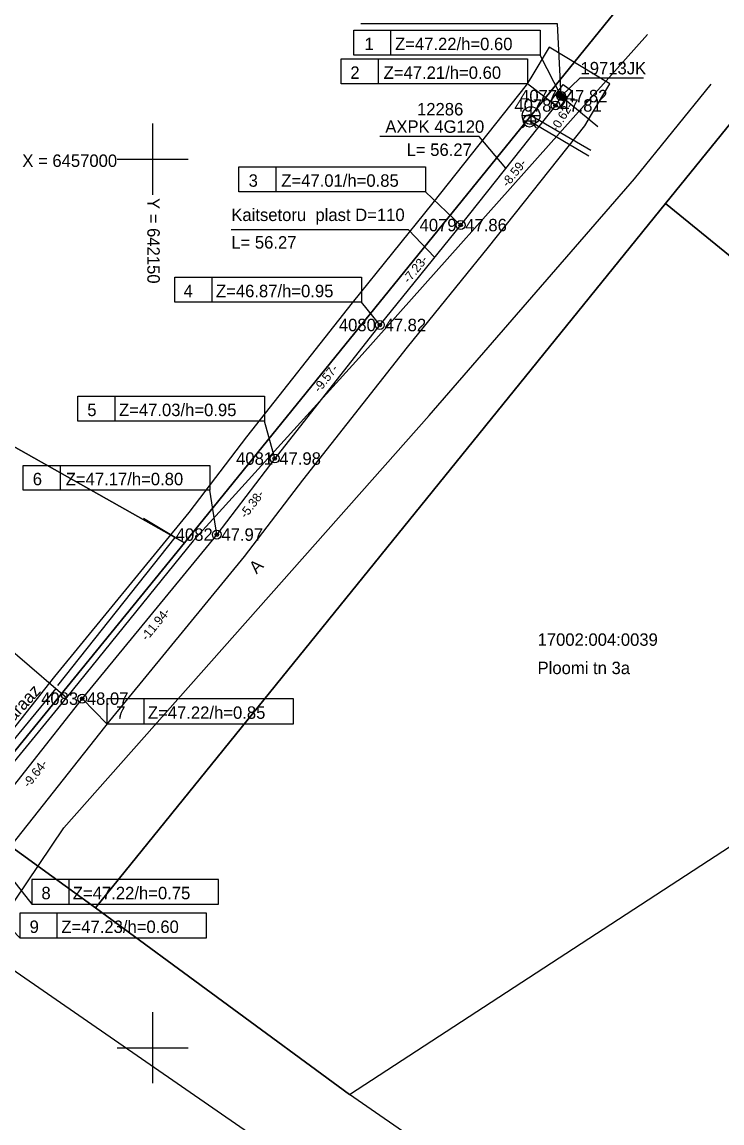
# Model space of a CAD drawing. Extents: x 642083 to 642337, y 6456886 to 6457116.
# Drawn here: x 642142.6 to 642182, y 6456945.8 to 6457007.7 of the extents above; entities that cross this region are included whole.
import ezdxf

# ---------------------------------------------------------------- set-up
doc = ezdxf.new("R2010")
doc.units = 0
for name, color, linetype in [('ABIJOONIS', 7, 'Continuous'), ('AED', 7, 'Continuous'), ('HOONE', 7, 'Continuous'), ('JOONSIDE', 7, 'Continuous'), ('KKAEV', 7, 'Continuous'), ('KOORDPUNKT', 7, 'Continuous'), ('KTRASS', 7, 'Continuous'), ('MOOTKORG', 7, 'Continuous'), ('MOOTMPUNKT', 7, 'Continuous'), ('MOOTNR', 7, 'Continuous'), ('MOOTPIIR', 7, 'Continuous'), ('MPKAABEL', 7, 'Continuous'), ('PIIR', 7, 'Continuous'), ('POST', 7, 'Continuous'), ('TEE', 7, 'Continuous'), ('VKAEV', 7, 'Continuous'), ('VORK', 7, 'Continuous'), ('VTRASS', 7, 'Continuous')]:
    doc.layers.add(name, color=color, linetype=linetype)

msp = doc.modelspace()

# ---------------------------------------------------------------- linework, layer by layer
at = {"layer": 'ABIJOONIS'}
for points in [[(642172.986, 6457003.552), (642171.811, 6457005.855), (642161.311, 6457005.855), (642161.311, 6457007.255), (642171.811, 6457007.255), (642171.811, 6457005.855)], [(642163.411, 6457005.855), (642163.411, 6457007.255)], [(642172.667, 6457003.023), (642171.099, 6457004.241), (642160.599, 6457004.241), (642160.599, 6457005.641), (642171.099, 6457005.641), (642171.099, 6457004.241)], [(642162.699, 6457004.241), (642162.699, 6457005.641)], [(642167.329, 6456996.292), (642165.357, 6456998.168), (642154.857, 6456998.168), (642154.857, 6456999.568), (642165.357, 6456999.568), (642165.357, 6456998.168)], [(642156.957, 6456998.168), (642156.957, 6456999.568)], [(642162.786, 6456990.669), (642161.751, 6456991.952), (642151.251, 6456991.952), (642151.251, 6456993.352), (642161.751, 6456993.352), (642161.751, 6456991.952)], [(642153.351, 6456991.952), (642153.351, 6456993.352)], [(642156.866, 6456983.154), (642156.295, 6456985.262), (642145.795, 6456985.262), (642145.795, 6456986.662), (642156.295, 6456986.662), (642156.295, 6456985.262)], [(642147.895, 6456985.262), (642147.895, 6456986.662)], [(642153.608, 6456978.875), (642153.21, 6456981.371), (642142.71, 6456981.371), (642142.71, 6456982.771), (642153.21, 6456982.771), (642153.21, 6456981.371)], [(642144.81, 6456981.371), (642144.81, 6456982.771)], [(642146.035, 6456969.643), (642147.421, 6456968.227), (642157.921, 6456968.227), (642157.921, 6456969.627), (642147.421, 6456969.627), (642147.421, 6456968.227)], [(642149.521, 6456968.227), (642149.521, 6456969.627)], [(642140.056, 6456962.077), (642143.198, 6456958.073), (642153.698, 6456958.073), (642153.698, 6456959.473), (642143.198, 6456959.473), (642143.198, 6456958.073)], [(642138.388, 6456960.497), (642142.534, 6456956.175), (642153.034, 6456956.175), (642153.034, 6456957.575), (642142.534, 6456957.575), (642142.534, 6456956.175)], [(642145.298, 6456958.073), (642145.298, 6456959.473)], [(642144.634, 6456956.175), (642144.634, 6456957.575)]]:
    msp.add_lwpolyline(points, dxfattribs=at)
at = {"layer": 'AED'}
for p, q in [((642151.27, 6456978.71), (642149.479, 6456979.774)), ((642144.66, 6456970.39), (642151.27, 6456978.71))]:
    msp.add_line(p, q, dxfattribs=at)
at = {"layer": 'HOONE'}
msp.add_lwpolyline([(642141.59, 6456972.77), (642144.55, 6456970.22), (642141.61, 6456966.63), (642138.58, 6456969.25)], dxfattribs=at)
at = {"layer": 'KKAEV'}
for p, q in [((642171.295, 6457001.954), (642171.295, 6457002.954)), ((642170.795, 6457002.454), (642171.795, 6457002.454))]:
    msp.add_line(p, q, dxfattribs=at)
msp.add_circle((642171.295, 6457002.454), 0.5, dxfattribs=at)
at = {"layer": 'KOORDPUNKT'}
for centre, radius in [((642172.986, 6457003.552), 0.25), ((642172.667, 6457003.023), 0.25), ((642172.986, 6457003.552), 0.025), ((642172.986, 6457003.552), 0.0221), ((642172.986, 6457003.552), 0.0191), ((642172.986, 6457003.552), 0.0161), ((642172.986, 6457003.552), 0.0132), ((642172.986, 6457003.552), 0.0102), ((642172.986, 6457003.552), 0.00726), ((642172.986, 6457003.552), 0.0043), ((642172.667, 6457003.023), 0.025), ((642172.667, 6457003.023), 0.0221), ((642172.667, 6457003.023), 0.0191), ((642172.667, 6457003.023), 0.0161), ((642172.667, 6457003.023), 0.0132), ((642172.667, 6457003.023), 0.0102), ((642172.667, 6457003.023), 0.00726), ((642172.667, 6457003.023), 0.0043), ((642167.329, 6456996.292), 0.25), ((642167.329, 6456996.292), 0.025), ((642167.329, 6456996.292), 0.0221), ((642167.329, 6456996.292), 0.0191), ((642167.329, 6456996.292), 0.0161), ((642167.329, 6456996.292), 0.0132), ((642167.329, 6456996.292), 0.0102), ((642167.329, 6456996.292), 0.00726), ((642167.329, 6456996.292), 0.0043), ((642162.786, 6456990.669), 0.25), ((642162.786, 6456990.669), 0.025), ((642162.786, 6456990.669), 0.0221), ((642162.786, 6456990.669), 0.0191), ((642162.786, 6456990.669), 0.0161), ((642162.786, 6456990.669), 0.0132), ((642162.786, 6456990.669), 0.0102), ((642162.786, 6456990.669), 0.00726), ((642162.786, 6456990.669), 0.0043), ((642156.866, 6456983.154), 0.25), ((642156.866, 6456983.154), 0.025), ((642156.866, 6456983.154), 0.0221), ((642156.866, 6456983.154), 0.0191), ((642156.866, 6456983.154), 0.0161), ((642156.866, 6456983.154), 0.0132), ((642156.866, 6456983.154), 0.0102), ((642156.866, 6456983.154), 0.00726), ((642156.866, 6456983.154), 0.0043), ((642153.608, 6456978.875), 0.25), ((642153.608, 6456978.875), 0.025), ((642153.608, 6456978.875), 0.0221), ((642153.608, 6456978.875), 0.0191), ((642153.608, 6456978.875), 0.0161), ((642153.608, 6456978.875), 0.0132), ((642153.608, 6456978.875), 0.0102), ((642153.608, 6456978.875), 0.00726), ((642153.608, 6456978.875), 0.0043), ((642146.035, 6456969.643), 0.25), ((642146.035, 6456969.643), 0.025), ((642146.035, 6456969.643), 0.0221), ((642146.035, 6456969.643), 0.0191), ((642146.035, 6456969.643), 0.0161), ((642146.035, 6456969.643), 0.0132), ((642146.035, 6456969.643), 0.0102), ((642146.035, 6456969.643), 0.00726), ((642146.035, 6456969.643), 0.0043)]:
    msp.add_circle(centre, radius, dxfattribs=at)
at = {"layer": 'KTRASS'}
msp.add_line((642171.295, 6457002.454), (642174.648, 6457000.514), dxfattribs=at)
at = {"layer": 'MOOTMPUNKT'}
for centre in [(642172.986, 6457003.552), (642172.667, 6457003.023), (642167.329, 6456996.292), (642162.786, 6456990.669), (642156.866, 6456983.154), (642153.608, 6456978.875), (642146.035, 6456969.643)]:
    msp.add_circle(centre, 0.1, dxfattribs=at)
at = {"layer": 'MOOTPIIR'}
msp.add_lwpolyline([(642172.306, 6457006.297), (642171.273, 6457004.585), (642171.02, 6457004.165), (642165.768, 6456997.542), (642161.223, 6456991.916), (642155.285, 6456984.379), (642152.039, 6456980.115), (642144.477, 6456970.897), (642138.576, 6456963.43), (642138.013, 6456962.896), (642136.561, 6456961.521), (642134.81, 6456959.998), (642136.612, 6456959.131), (642138.763, 6456958.098), (642141.536, 6456960.724), (642147.593, 6456968.389), (642155.177, 6456977.635), (642158.447, 6456981.929), (642164.349, 6456989.422), (642168.89, 6456995.042), (642174.314, 6457001.881), (642174.699, 6457002.519), (642175.731, 6457004.232)], close=True, dxfattribs=at)
at = {"layer": 'MPKAABEL'}
msp.add_line((642172.986, 6457003.552), (642175.043, 6457001.833), dxfattribs=at)
for points in [[(642172.986, 6457003.552), (642172.778, 6457007.618), (642161.714, 6457007.618)], [(642172.986, 6457003.552), (642172.667, 6457003.023), (642167.329, 6456996.292), (642162.786, 6456990.669), (642156.866, 6456983.154), (642153.608, 6456978.875), (642146.035, 6456969.643), (642140.056, 6456962.077), (642138.388, 6456960.497), (642137.479, 6456960.934)], [(642172.986, 6457003.552), (642172.667, 6457003.023), (642167.329, 6456996.292), (642162.786, 6456990.669), (642156.866, 6456983.154), (642153.608, 6456978.875), (642146.035, 6456969.643), (642140.056, 6456962.077), (642138.388, 6456960.497), (642137.479, 6456960.934)], [(642169.872, 6456999.499), (642168.374, 6457001.276), (642162.775, 6457001.276)], [(642165.868, 6456994.483), (642164.398, 6456996.019), (642154.424, 6456996.019)]]:
    msp.add_lwpolyline(points, dxfattribs=at)
at = {"layer": 'PIIR'}
msp.add_lwpolyline([(642246.24, 6457046.19), (642223.14, 6457043.03), (642209.84, 6457039.18), (642197.38, 6457032.28), (642187.53, 6457022.52), (642180.87, 6457014.28), (642151.8, 6456978.41), (642139.4, 6456963.22), (642146.78, 6456957.87), (642178.85, 6456997.5), (642194.2, 6457016.46), (642202.88, 6457024.86), (642213.4, 6457030.8), (642225.03, 6457034), (642273.01, 6457041.07)], dxfattribs=at)
for points in [[(642178.85, 6456997.5), (642196.77, 6456982.92), (642206.26, 6456990.65), (642230.55, 6457008.67), (642233.05, 6457010.49), (642213.4, 6457030.8), (642202.88, 6457024.86), (642194.2, 6457016.46)], [(642180.87, 6457014.28), (642148.9, 6457029.39), (642135.38, 6457000.88), (642141.35, 6456998.24), (642135.54, 6456987.57), (642151.8, 6456978.41)], [(642146.78, 6456957.87), (642161.08, 6456947.36), (642197.66, 6456971.2), (642204.25, 6456972.17), (642196.77, 6456982.92), (642178.85, 6456997.5)], [(642139.4, 6456963.22), (642151.8, 6456978.41), (642135.54, 6456987.57), (642116.91, 6456995.83), (642111.01, 6456979.12), (642121.97, 6456975.06)], [(642082.97, 6456887.33), (642090.43, 6456886.5), (642125.64, 6456936.21), (642138.39, 6456954.63), (642140.54, 6456955.49), (642164.46, 6456938.96), (642179.99, 6456928.07), (642181.28, 6456929.76), (642183.05, 6456932.15), (642161.08, 6456947.36), (642146.78, 6456957.87), (642139.4, 6456963.22), (642128.51, 6456955.6), (642127.74, 6456954.47), (642114.69, 6456934.65), (642104.53, 6456917.97), (642090.93, 6456899.53)]]:
    msp.add_lwpolyline(points, close=True, dxfattribs=at)
at = {"layer": 'POST'}
for p, q in [((642172.832, 6457003.497), (642172.789, 6457003.788)), ((642172.844, 6457003.489), (642172.798, 6457003.799)), ((642172.855, 6457003.48), (642172.806, 6457003.81)), ((642172.866, 6457003.472), (642172.814, 6457003.822)), ((642172.878, 6457003.463), (642172.823, 6457003.833)), ((642172.889, 6457003.455), (642172.833, 6457003.835)), ((642172.901, 6457003.446), (642172.844, 6457003.826)), ((642172.912, 6457003.438), (642172.855, 6457003.818)), ((642172.923, 6457003.43), (642172.867, 6457003.809)), ((642172.935, 6457003.421), (642172.878, 6457003.801)), ((642172.946, 6457003.413), (642172.89, 6457003.792)), ((642172.957, 6457003.404), (642172.901, 6457003.784)), ((642172.673, 6457003.615), (642172.671, 6457003.629)), ((642172.685, 6457003.606), (642172.68, 6457003.64)), ((642172.696, 6457003.598), (642172.688, 6457003.651)), ((642172.707, 6457003.59), (642172.697, 6457003.663)), ((642172.719, 6457003.581), (642172.705, 6457003.674)), ((642172.73, 6457003.573), (642172.713, 6457003.685)), ((642172.741, 6457003.564), (642172.722, 6457003.697)), ((642172.753, 6457003.556), (642172.73, 6457003.708)), ((642172.764, 6457003.547), (642172.739, 6457003.719)), ((642172.776, 6457003.539), (642172.747, 6457003.731)), ((642172.787, 6457003.531), (642172.755, 6457003.742)), ((642172.798, 6457003.522), (642172.764, 6457003.754)), ((642172.81, 6457003.514), (642172.772, 6457003.765)), ((642172.821, 6457003.505), (642172.781, 6457003.776)), ((642172.969, 6457003.396), (642172.912, 6457003.776)), ((642172.98, 6457003.387), (642172.924, 6457003.767)), ((642172.991, 6457003.379), (642172.935, 6457003.759)), ((642173.003, 6457003.371), (642172.946, 6457003.75)), ((642173.014, 6457003.362), (642172.958, 6457003.742)), ((642173.025, 6457003.354), (642172.969, 6457003.734)), ((642173.037, 6457003.345), (642172.98, 6457003.725)), ((642173.048, 6457003.337), (642172.992, 6457003.717)), ((642173.06, 6457003.329), (642173.003, 6457003.708)), ((642173.071, 6457003.32), (642173.014, 6457003.7)), ((642173.082, 6457003.312), (642173.026, 6457003.691)), ((642173.094, 6457003.303), (642173.037, 6457003.683)), ((642173.105, 6457003.295), (642173.049, 6457003.675)), ((642173.116, 6457003.286), (642173.06, 6457003.666)), ((642173.128, 6457003.278), (642173.071, 6457003.658)), ((642173.139, 6457003.27), (642173.083, 6457003.649)), ((642173.149, 6457003.271), (642173.094, 6457003.641)), ((642173.157, 6457003.282), (642173.105, 6457003.632)), ((642173.166, 6457003.293), (642173.117, 6457003.624)), ((642173.174, 6457003.305), (642173.128, 6457003.616)), ((642173.183, 6457003.316), (642173.139, 6457003.607)), ((642173.191, 6457003.328), (642173.151, 6457003.599)), ((642173.2, 6457003.339), (642173.162, 6457003.59)), ((642173.208, 6457003.35), (642173.174, 6457003.582)), ((642173.216, 6457003.362), (642173.185, 6457003.574)), ((642173.225, 6457003.373), (642173.196, 6457003.565)), ((642173.233, 6457003.384), (642173.208, 6457003.557)), ((642173.242, 6457003.396), (642173.219, 6457003.548)), ((642173.25, 6457003.407), (642173.23, 6457003.54)), ((642173.259, 6457003.418), (642173.242, 6457003.531)), ((642173.267, 6457003.43), (642173.253, 6457003.523)), ((642173.275, 6457003.441), (642173.264, 6457003.515)), ((642173.284, 6457003.453), (642173.276, 6457003.506)), ((642173.292, 6457003.464), (642173.287, 6457003.498)), ((642173.301, 6457003.475), (642173.299, 6457003.489))]:
    msp.add_line(p, q, dxfattribs=at)
msp.add_lwpolyline([(642172.986, 6457003.552), (642174.058, 6457004.58), (642177.616, 6457004.58)], dxfattribs=at)
for points in [[(642172.391, 6457003.25), (642173.102, 6457004.21), (642173.581, 6457003.854), (642172.87, 6457002.894)], [(642172.827, 6457003.839), (642172.665, 6457003.621), (642173.145, 6457003.265), (642173.307, 6457003.483)]]:
    msp.add_lwpolyline(points, close=True, dxfattribs=at)
at = {"layer": 'TEE'}
for points in [[(642177.84, 6457007.02), (642173.665, 6457002.323), (642161.795, 6456989.012), (642152.27, 6456978.53), (642145.152, 6456969.702)], [(642140.12, 6456955.15), (642145, 6456962.37), (642165.56, 6456985.576), (642177.104, 6456998.886), (642181.433, 6457004.213)], [(642144.55, 6456970.22), (642145.152, 6456969.702), (642142.213, 6456966.109), (642141.61, 6456966.63)]]:
    msp.add_lwpolyline(points, dxfattribs=at)
at = {"layer": 'VKAEV'}
for p, q in [((642170.85, 6457002.16), (642171.55, 6457002.16)), ((642170.953, 6457001.913), (642170.813, 6457001.773)), ((642171.447, 6457001.913), (642171.587, 6457001.773))]:
    msp.add_line(p, q, dxfattribs=at)
msp.add_circle((642171.2, 6457002.16), 0.35, dxfattribs=at)
at = {"layer": 'VORK'}
for p, q in [((642150, 6457002), (642150, 6456998)), ((642148, 6457000), (642152, 6457000)), ((642150, 6456952), (642150, 6456948)), ((642148, 6456950), (642152, 6456950))]:
    msp.add_line(p, q, dxfattribs=at)
at = {"layer": 'VTRASS'}
msp.add_line((642171.2, 6457002.16), (642174.542, 6457000.184), dxfattribs=at)

# ---------------------------------------------------------------- texts
at = {"layer": 'ABIJOONIS'}
for s, p in [('1', (642161.923, 6457006.135)), ('Z=47.22/h=0.60', (642163.638, 6457006.135)), ('2', (642161.124, 6457004.521)), ('Z=47.21/h=0.60', (642162.997, 6457004.521)), ('3', (642155.4, 6456998.448)), ('Z=47.01/h=0.85', (642157.238, 6456998.448)), ('4', (642151.741, 6456992.232)), ('Z=46.87/h=0.95', (642153.562, 6456992.232)), ('5', (642146.32, 6456985.542)), ('Z=47.03/h=0.95', (642148.105, 6456985.542)), ('6', (642143.253, 6456981.651)), ('Z=47.17/h=0.80', (642145.108, 6456981.651)), ('7', (642147.946, 6456968.507)), ('Z=47.22/h=0.85', (642149.732, 6456968.507)), ('8', (642143.741, 6456958.353)), ('Z=47.22/h=0.75', (642145.509, 6456958.353)), ('9', (642143.077, 6456956.455)), ('Z=47.23/h=0.60', (642144.862, 6456956.455))]:
    msp.add_text(s, height=0.7, dxfattribs=at).set_placement(p)
at = {"layer": 'HOONE'}
msp.add_text('garaaz', height=0.7, rotation=47.68797, dxfattribs=at).set_placement((642141.826, 6456967.926))
at = {"layer": 'JOONSIDE'}
for s, rotation, p in [('-0.62-', 58.90899, (642172.784, 6457001.509)), ('-8.59-', 51.58393, (642169.984, 6456998.392)), ('-7.23-', 51.06416, (642164.415, 6456992.975)), ('-9.57-', 51.77045, (642159.389, 6456986.833)), ('-5.38-', 52.71461, (642155.248, 6456979.749)), ('-11.94-', 50.63801, (642149.676, 6456972.859)), ('-9.64-', 51.68259, (642143.034, 6456964.595))]:
    msp.add_text(s, height=0.5, rotation=rotation, dxfattribs=at).set_placement(p)
at = {"layer": 'MOOTKORG'}
for s, p in [(' 47.82', (642172.986, 6457003.202)), (' 47.81', (642172.667, 6457002.673)), (' 47.86', (642167.329, 6456995.942)), (' 47.82', (642162.786, 6456990.319)), (' 47.98', (642156.866, 6456982.804)), (' 47.97', (642153.608, 6456978.525)), (' 48.07', (642146.035, 6456969.293))]:
    msp.add_text(s, height=0.7, dxfattribs=at).set_placement(p)
at = {"layer": 'MOOTNR'}
for s, p in [('4077 ', (642170.676, 6457003.202)), ('4078 ', (642170.357, 6457002.673)), ('4079 ', (642165.019, 6456995.942)), ('4080 ', (642160.476, 6456990.319)), ('4081 ', (642154.696, 6456982.804)), ('4082 ', (642151.298, 6456978.525)), ('4083 ', (642143.725, 6456969.293))]:
    msp.add_text(s, height=0.7, dxfattribs=at).set_placement(p)
at = {"layer": 'MPKAABEL'}
for s, p in [('12286', (642164.876, 6457002.463)), ('AXPK 4G120', (642163.09, 6457001.484)), ('L= 56.27', (642164.291, 6457000.183)), ('Kaitsetoru  plast D=110', (642154.424, 6456996.519)), ('L= 56.27', (642154.424, 6456994.969))]:
    msp.add_text(s, height=0.7, dxfattribs=at).set_placement(p)
at = {"layer": 'PIIR'}
for s, p in [('17002:004:0039', (642171.659, 6456972.616)), ('Ploomi tn 3a', (642171.659, 6456971.022))]:
    msp.add_text(s, height=0.7, dxfattribs=at).set_placement(p)
at = {"layer": 'POST'}
msp.add_text('19713JK', height=0.7, dxfattribs=at).set_placement((642174.075, 6457004.772))
at = {"layer": 'TEE'}
msp.add_text('A', height=0.7, rotation=45.40925, dxfattribs=at).set_placement((642155.848, 6456976.625))
at = {"layer": 'VORK'}
msp.add_text('X = 6457000', height=0.7, dxfattribs=at).set_placement((642142.665, 6456999.565))
msp.add_text('Y = 642150 ', height=0.7, rotation=270, dxfattribs=at).set_placement((642149.699, 6456997.815))

doc.saveas('drawing.dxf')
